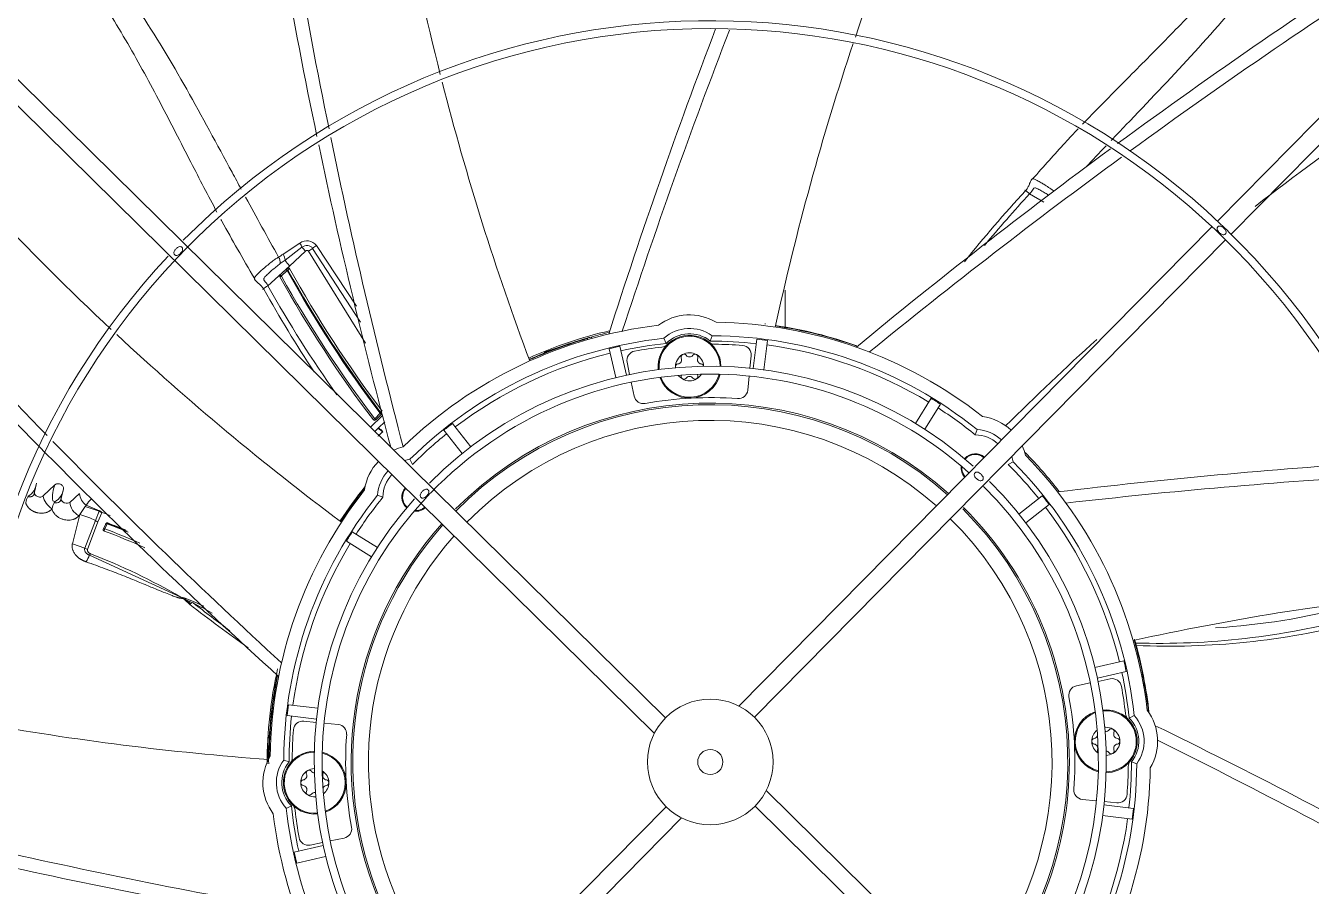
# Model space of a CAD drawing. Header units: millimetres. Extents: x 113490 to 142599, y -20467 to 115.
# Drawn here: x 125123.5 to 125532.5, y -11399.6 to -11125.6 of the extents above; entities that cross this region are included whole.
import ezdxf

# ---------------------------------------------------------------- set-up
doc = ezdxf.new("R2010")
doc.units = ezdxf.units.MM
doc.layers.add('DV3_0', color=7, linetype='Continuous')

msp = doc.modelspace()

# ---------------------------------------------------------------- linework, layer by layer
at = {"layer": 'DV3_0', "color": 7, "linetype": 'Continuous', "lineweight": 15}
for p, q in [((124981.01, -11013.2), (125323.44, -11350.87)), ((125327, -11345.95), (124988.7, -11012.35)), ((125655.36, -11032.9), (125502.62, -11187.79)), ((125506.94, -11191.95), (125659.66, -11037.08)), ((125442.85, -11179.08), (125447.33, -11181.72)), ((125500.86, -11189.57), (125350.36, -11342.19)), ((125355.28, -11345.75), (125505.19, -11193.73)), ((125205.32, -11198.36), (125210.69, -11194.81)), ((125205.97, -11200.23), (125211.33, -11196.08)), ((125207.41, -11202.1), (125212.5, -11197.33)), ((125213.43, -11197.36), (125231.58, -11226.67)), ((125214.72, -11196.48), (125229.95, -11219.99)), ((125215.94, -11195.57), (125228.71, -11214.89)), ((125200.46, -11208.37), (125207.41, -11202.1)), ((125204.44, -11201.33), (125205.97, -11200.23)), ((125204.41, -11204.87), (125206.29, -11203.14)), ((125204.77, -11205.29), (125206.64, -11203.57)), ((125206.64, -11203.57), (125206.9, -11203.4)), ((125206.9, -11203.4), (125207.39, -11202.88)), ((125365.05, -11221.52), (125365.05, -11209.81)), ((125299.64, -11225.77), (125288.4, -11229.56)), ((125327.23, -11226.72), (125326.48, -11225.09)), ((125341.24, -11225.99), (125341.81, -11224.29)), ((125356.01, -11225.36), (125354.86, -11234.73)), ((125359.48, -11225.79), (125358.33, -11235.15)), ((125309.07, -11228.43), (125311.19, -11237.63)), ((125312.48, -11227.64), (125314.6, -11236.84)), ((125354.26, -11230.68), (125353.86, -11234.62)), ((125315.58, -11236.63), (125314.77, -11232.75)), ((125317.01, -11243.52), (125316.09, -11239.08)), ((125353.61, -11237.11), (125353.16, -11241.63)), ((125411.52, -11244.21), (125406.52, -11252.22)), ((125414.49, -11246.07), (125409.49, -11254.07)), ((125236.84, -11249.74), (125233.1, -11253.35)), ((125236.24, -11248.99), (125234.52, -11250.76)), ((125236.53, -11249.31), (125234.8, -11251.09)), ((125237.67, -11251.74), (125235.66, -11253.64)), ((125237.08, -11254.83), (125236.98, -11254.95)), ((125256.48, -11254.35), (125262.29, -11261.79)), ((125259.24, -11252.2), (125265.05, -11259.63)), ((125425.57, -11255.85), (125426.19, -11254.17)), ((125246.48, -11265.24), (125245.69, -11263.63)), ((125435.99, -11265.24), (125437.6, -11264.44)), ((125126.87, -11271.22), (125126.27, -11274.11)), ((125128.99, -11275.3), (125132.72, -11271.74)), ((125124.23, -11275.34), (125124.13, -11275.55)), ((125126.05, -11274.98), (125126.52, -11272.74)), ((125134.54, -11276.85), (125135.06, -11274.56)), ((125134.75, -11276.07), (125135.43, -11273)), ((125140.53, -11274.56), (125137.45, -11277.33)), ((125237.1, -11275.66), (125235.42, -11275.04)), ((125446.88, -11275.23), (125439.44, -11281.05)), ((125132.07, -11276.83), (125132.72, -11277.12)), ((125132.72, -11277.12), (125132.54, -11277.48)), ((125140.71, -11281.22), (125142.41, -11278.65)), ((125142.68, -11278.22), (125146.92, -11280.01)), ((125146.87, -11280.15), (125145.66, -11283.15)), ((125146.92, -11280.01), (125146.87, -11280.15)), ((125146.93, -11279.97), (125146.92, -11280.01)), ((125449.03, -11277.99), (125441.6, -11283.8)), ((125145.66, -11283.15), (125142.24, -11291.94)), ((125146.44, -11283.56), (125143.16, -11292.35)), ((125147.69, -11280.62), (125146.44, -11283.56)), ((125147.72, -11280.54), (125147.69, -11280.62)), ((125147.73, -11280.53), (125147.72, -11280.54)), ((125148.1, -11285.95), (125148.8, -11284.34)), ((125148.66, -11285.79), (125149.36, -11284.18)), ((125149.43, -11284.05), (125149.54, -11283.89)), ((125227.32, -11286.74), (125235.32, -11291.74)), ((125142.24, -11291.94), (125138.3, -11290.49)), ((125143.16, -11292.35), (125142.24, -11291.94)), ((125225.46, -11289.71), (125233.47, -11294.71)), ((125144.07, -11293.69), (125143.78, -11294.16)), ((125173.91, -11308.16), (125174.08, -11308.39)), ((125174.08, -11308.39), (125175.62, -11309.83)), ((125174.19, -11308.2), (125174.27, -11308.29)), ((125174.19, -11308.2), (125174.34, -11308.26)), ((125174.34, -11308.26), (125174.5, -11308.32)), ((125174.5, -11308.32), (125175.88, -11309.61)), ((125472.8, -11327.82), (125463.6, -11329.94)), ((125473.59, -11331.23), (125464.39, -11333.35)), ((125457.71, -11335.76), (125462.15, -11334.84)), ((125464.6, -11334.33), (125468.48, -11333.52)), ((125206.61, -11345.22), (125215.98, -11346.37)), ((125207.03, -11341.75), (125216.4, -11342.9)), ((125474.5, -11345.99), (125476.14, -11345.23)), ((125211.93, -11346.97), (125215.87, -11347.37)), ((125218.36, -11347.62), (125222.87, -11348.07)), ((125207.24, -11359.99), (125205.54, -11359.42)), ((125475.24, -11359.99), (125476.94, -11360.57)), ((125668.33, -11674.11), (125359.04, -11369.11)), ((125327.2, -11374.23), (124993.6, -11712.53)), ((125207.97, -11374), (125206.34, -11374.75)), ((125355.48, -11374.03), (125664.15, -11678.41)), ((125464.12, -11372.36), (125459.6, -11371.91)), ((125475.87, -11374.76), (125466.5, -11373.61)), ((125470.55, -11373.01), (125466.6, -11372.61)), ((124994.45, -11720.21), (125332.11, -11377.79)), ((125475.44, -11378.23), (125466.07, -11377.08)), ((125208.89, -11388.75), (125218.09, -11386.63)), ((125217.88, -11385.65), (125214, -11386.46)), ((125224.77, -11384.22), (125220.33, -11385.14)), ((125209.68, -11392.16), (125218.87, -11390.04))]:
    msp.add_line(p, q, dxfattribs=at)
at = {"layer": 'DV3_0', "color": 7, "linetype": 'Continuous', "lineweight": 20}
for p, q in [((125213.43, -11197.36), (125214.72, -11196.48)), ((125358.74, -11220.58), (125358.74, -11220.38)), ((125302.07, -11225.21), (125302.03, -11225.07)), ((125235.66, -11253.64), (125235.52, -11253.78)), ((125142.4, -11278.65), (125142.68, -11278.22)), ((125146.87, -11280.15), (125142.41, -11278.65)), ((125138.3, -11290.49), (125140.71, -11281.22)), ((125143.78, -11294.16), (125172.78, -11307.48)), ((125172.78, -11307.48), (125172.77, -11307.89)), ((125172.78, -11307.48), (125173.32, -11307.78)), ((125172.78, -11307.48), (125173.88, -11307.69)), ((125173.32, -11307.78), (125173.87, -11308.09)), ((125173.87, -11308.09), (125173.88, -11307.69)), ((125173.87, -11308.09), (125173.91, -11308.16)), ((125174.01, -11308.14), (125173.91, -11308.16)), ((125174.01, -11308.14), (125174.19, -11308.2)), ((125174.27, -11308.29), (125174.08, -11308.39)), ((125174.34, -11308.26), (125174.27, -11308.29)), ((125175.88, -11309.61), (125175.62, -11309.83)), ((125176.37, -11309.18), (125176.74, -11309.37))]:
    msp.add_line(p, q, dxfattribs=at)
at = {"layer": 'DV3_0', "color": 7, "linetype": 'Continuous', "lineweight": 15}
for radius in [20, 4]:
    msp.add_circle((125341.24, -11359.99), radius, dxfattribs=at)
for centre, radius, start, end in [((125341.24, -11359.99), 551.5, 105.4775, 164.5225), ((125341.24, -11359.99), 551.5, 15.4775, 74.5225), ((126214.24, -11406.96), 872.25, 154.27465, 161.43083), ((126101.05, -10927.53), 872.25, 186.99692, 194.17255), ((127102.31, -10773.15), 1921.39, 188.18485, 191.5672), ((127018.57, -10785.08), 1841.22, 188.2287, 191.77728), ((126560.82, -12646.64), 1840.9, 122.79433, 126.30553), ((126606.63, -12718.12), 1921.39, 122.74609, 126.08801), ((125341.24, -11359.99), 236, 46.5586, 135.2674), ((125341.24, -11359.99), 233.5, 90, 135.7261), ((127062.83, -11783.04), 1840.9, 159.10826, 162.31372), ((127140.01, -11818.41), 1921.39, 158.90776, 161.94183), ((125341.24, -11359.99), 233.5, 46.5418, 90), ((126050.25, -11871.46), 872.22, 121.56134, 127.88902), ((126214.24, -11406.96), 872.25, 161.57137, 167.7255), ((125746.63, -10585.4), 872.25, 219.6863, 226.90224), ((126101.05, -10927.53), 872.25, 194.34102, 200.4525), ((127102.31, -10773.15), 1921.39, 191.64948, 194.66814), ((127018.57, -10785.08), 1841.22, 191.86002, 194.94133), ((126560.82, -12646.64), 1840.9, 126.39449, 129.58672), ((126606.63, -12718.12), 1921.39, 126.18988, 129.21483), ((126505.48, -9914.21), 1921.39, 220.9289, 224.29797), ((126441.25, -9969.73), 1840.9, 220.96503, 227.76772), ((125743.32, -11457.86), 411.46, 137.1813, 141.3215), ((125753.1, -11463.88), 421.15, 137.4489, 140.4249), ((125341.24, -11359.99), 236, 45.7307, 46.5586), ((125341.24, -11359.99), 233.5, 45.8392, 46.5418), ((125341.24, -11359.99), 233.5, 316.4663, 45.8392), ((125341.24, -11359.99), 236, 45.7088, 45.7307), ((125341.24, -11359.99), 236, 317.0271, 45.7088), ((125341.24, -11359.99), 233.5, 135.7261, 136.5342), ((125098.54, -11028.18), 200.9, 301.6287, 302.1063), ((125205.71, -11198.11), 5.97, 19.9095, 33.5903), ((125223.5, -11185.89), 15.87, 219.9344, 226.1383), ((125226.09, -11210.4), 17.97, 124.3919, 129.2551), ((125341.24, -11359.99), 236, 136.9648, 225.2631), ((125341.24, -11359.99), 233.5, 136.5342, 225.7814), ((125201.24, -11201.05), 3.21, 354.9769, 34.2701), ((125221.37, -11189.86), 18.56, 213.9567, 221.2472), ((125204.77, -11205.28), 0.539, 130.9762, 206.9336), ((125540.77, -11018.17), 385.12, 209.1088, 217.2094), ((125208.58, -11201.65), 5.27, 217.7216, 223.716), ((125541.04, -11017.84), 384.98, 209.1375, 217.2314), ((125209.02, -11201.23), 3.34, 214.9281, 224.3802), ((125541.95, -11017.43), 383.51, 209.0348, 217.1413), ((125541.79, -11017.66), 382.95, 209.013, 217.1255), ((125541.15, -11018.51), 381.29, 208.9171, 217.0601), ((125554.53, -11011.06), 406.98, 209.179, 213.5123), ((125563.67, -11003.38), 417.06, 209.4401, 215.09), ((125334.64, -11234.16), 16.5, 59.1138, 126.8862), ((125341.24, -11359.99), 140, 96.7677, 134.2323), ((125337.49, -11348.69), 129.1, 102.6466, 114.718), ((125334.64, -11234.16), 12.2, 54.0148, 131.9852), ((125341.24, -11359.99), 140, 51.7677, 89.2323), ((125341.24, -11359.99), 140.5, 70.6035, 81.4839), ((125746.63, -10585.4), 872.25, 227.0594, 233.1795), ((125341.24, -11359.99), 135.7, 96.2429, 134.7571), ((125341.24, -11359.99), 140.5, 106.2061, 114.2129), ((125341.24, -11359.99), 140.5, 103.2172, 105.6896), ((125341.24, -11359.99), 134, 95.9991, 102.2517), ((125334.64, -11234.16), 10, 0.7258, 185.2742), ((125325.52, -11224.9), 3, 276.6363, 314.568), ((125334.64, -11234.16), 10.5, 51.1098, 134.8902), ((125342.75, -11224), 3, 231.432, 269.3637), ((125341.24, -11359.99), 134, 83.7483, 90.0009), ((125341.24, -11359.99), 135.7, 51.2429, 89.7571), ((125341.24, -11359.99), 133, 85.5723, 89.3637), ((126050.25, -11871.46), 872.22, 132.21456, 134.84001), ((125341.24, -11359.99), 134, 103.7483, 127.2517), ((125317.71, -11232.14), 3, 100.4277, 191.75), ((125341.24, -11359.99), 133, 96.6363, 100.4277), ((125334.64, -11234.16), 4.47, 120, 180), ((125332.85, -11231.06), 0.895, 120, 202.4776), ((125334.64, -11234.16), 4.48, 90, 120), ((125332.85, -11231.06), 0.895, 37.5224, 120), ((125334.64, -11229.69), 1.36, 217.5224, 322.4776), ((125334.64, -11234.16), 4.47, 60, 90), ((125336.43, -11231.06), 0.895, 60, 142.4776), ((125334.64, -11234.16), 4.48, 1.9825, 60), ((125336.43, -11231.06), 0.895, 337.5224, 60), ((125351.27, -11230.38), 3, 354.25, 85.5723), ((125341.24, -11359.99), 134, 58.7483, 82.2517), ((125341.24, -11359.99), 126, 48.3991, 135.1791), ((125331.06, -11234.16), 0.895, 97.5224, 180), ((125334.64, -11234.16), 4.47, 180, 184.0175), ((125331.06, -11234.16), 0.895, 180, 200.2402), ((125330.77, -11231.93), 1.36, 277.5224, 22.4776), ((125338.52, -11231.93), 1.36, 157.5224, 262.4776), ((125338.22, -11234.16), 0.895, 9.9487, 82.4776), ((125341.24, -11359.99), 123.5, 90, 135.9997), ((125334.64, -11234.16), 10, 199.6905, 346.3095), ((125334.64, -11234.16), 4.47, 217.8113, 240), ((125332.85, -11237.26), 0.895, 157.5224, 240), ((125330.77, -11236.4), 1.36, 337.5224, 341.5363), ((125332.85, -11237.26), 0.895, 240, 322.4776), ((125334.64, -11234.16), 4.48, 240, 300), ((125334.64, -11238.64), 1.36, 37.5224, 142.4776), ((125336.43, -11237.26), 0.895, 217.5224, 300), ((125334.64, -11234.16), 4.48, 300, 328.1887), ((125336.43, -11237.26), 0.895, 300, 22.4776), ((125338.52, -11236.4), 1.36, 186.618, 202.4776), ((125341.24, -11359.99), 123.5, 48.3006, 90), ((125350.17, -11241.33), 3, 265.6946, 354.25), ((125341.24, -11359.99), 114.25, 48.4114, 135.1695), ((125341.24, -11359.99), 113.75, 48.4247, 135.4011), ((125319.95, -11242.91), 3, 191.75, 280.3054), ((125341.24, -11359.99), 116, 85.6946, 100.3054), ((125341.24, -11359.99), 134, 50.9991, 57.2517), ((125234.43, -11250.75), 0.498, 218.6541, 318.3291), ((125233.85, -11246), 3.83, 308.5921, 312.9567), ((125425.55, -11266.35), 16.5, 46.3964, 81.8862), ((125232.64, -11258.86), 5.84, 42.0523, 60.4649), ((125232.05, -11259.42), 6.81, 42.3918, 58.0521), ((125341.24, -11359.99), 134, 128.7483, 135.0009), ((125425.55, -11266.35), 12.2, 46.7471, 86.9852), ((126505.48, -9914.21), 1921.39, 224.37443, 227.39583), ((125247.6, -11275.68), 16.5, 104.1138, 115.0288), ((125425.55, -11266.35), 10.5, 46.9653, 89.8902), ((125425.55, -11266.35), 16.5, 14.1138, 25.142), ((125247.6, -11275.68), 12.2, 99.0148, 107.4816), ((125425.55, -11266.35), 4.5, 49.0529, 138), ((125425.55, -11266.35), 4.25, 49.2681, 138.9663), ((125425.55, -11266.35), 12.2, 9.0148, 17.4816), ((125341.24, -11359.99), 140.5, 37.8001, 44.5323), ((125341.24, -11359.99), 140, 6.7677, 44.2323), ((125247.6, -11275.68), 16.5, 136.3964, 171.8862), ((125247.6, -11275.68), 12.2, 136.7471, 176.9852), ((125425.55, -11266.35), 4.5, 172.604, 221.7492), ((125425.55, -11266.35), 4.25, 174.8173, 221.5341), ((125341.24, -11359.99), 134, 38.7483, 45.0009), ((125341.24, -11359.99), 135.7, 6.2429, 44.7571), ((125671.61, -13101.74), 1840.9, 93.67624, 96.85972), ((125121.69, -11270.81), 5.2, 299.2753, 355.4657), ((125143.09, -11275.67), 11.09, 159.2633, 186.0082), ((125247.6, -11275.68), 10.5, 136.9653, 179.8902), ((125341.24, -11359.99), 126, 318.4756, 45.1616), ((125671.5, -13186.65), 1921.39, 93.4677, 96.48783), ((125129.37, -11278.5), 6.02, 150.6073, 169.7649), ((125135.01, -11274.12), 6.14, 191.0857, 238.4637), ((125130.28, -11272.56), 5.17, 298.1501, 355.1477), ((125146.1, -11273.74), 5.64, 188.4366, 232.6429), ((125341.24, -11359.99), 140, 141.7677, 179.2323), ((125341.24, -11359.99), 135.7, 141.2429, 179.7571), ((125341.24, -11359.99), 126, 138.321, 225.2028), ((125341.24, -11359.99), 123.5, 137.2092, 226.1082), ((125341.24, -11359.99), 140.5, 141.3912, 146.9012), ((125341.24, -11359.99), 134, 140.9991, 147.2517), ((125247.6, -11275.68), 4.5, 138, 228), ((125247.6, -11275.68), 4.25, 139.2681, 228.9663), ((125341.24, -11359.99), 123.5, 135.9997, 137.2092), ((125341.24, -11359.99), 123.5, 317.6348, 45.2819), ((125137.83, -11280.65), 6.17, 149.0264, 167.8628), ((125143.23, -11276.58), 5.82, 187.3222, 240.049), ((125247.6, -11275.68), 4.5, 263.0148, 311.7492), ((125247.6, -11275.68), 4.25, 264.8173, 311.5341), ((125341.24, -11359.99), 113.75, 318.4247, 45.086), ((125341.24, -11359.99), 114.25, 0, 45.1695), ((125341.24, -11359.99), 134, 13.7483, 37.2517), ((125296.59, -11428.26), 214.29, 136.6703, 136.8213), ((125063.67, -11494), 229.43, 67.8122, 68.5066), ((125149.26, -11284.5), 0.483, 68.6251, 160.5796), ((125150.19, -11284.54), 0.903, 146.9279, 156.6786), ((125073.49, -11485.99), 215.6, 67.4926, 69.3956), ((125073.64, -11485.44), 215.18, 67.5838, 69.3759), ((125074.01, -11483.97), 213.86, 67.6827, 69.3175), ((125341.24, -11359.99), 114.25, 138.4114, 204.5312), ((125153.33, -11287.9), 5.12, 155.7254, 163.7053), ((125072.22, -11490.55), 217.85, 65.8506, 69.5295), ((125072.36, -11490.28), 218.26, 66.3808, 69.5382), ((125341.24, -11359.99), 113.75, 138.4247, 203.2684), ((125341.24, -11359.99), 134, 148.7483, 172.2517), ((125174.11, -11310.7), 34.54, 151.3925, 155.3449), ((125173.02, -11311.12), 3.15, 71.5892, 74.3028), ((125661.17, -12173.61), 872.25, 96.10944, 102.2715), ((125486.98, -11087.98), 229.83, 273.7436, 284.4718), ((125484.03, -11081.5), 240.73, 268.2172, 284.865), ((125487.47, -11087.41), 235.71, 267.3918, 284.4925), ((125341.24, -11359.99), 140.5, 6.3104, 16.1431), ((125332.87, -11359.92), 132.6, 167.1218, 180.2811), ((125341.24, -11359.99), 140.5, 168.7601, 179.5273), ((125469.09, -11336.46), 3, 10.4277, 101.75), ((125341.24, -11359.99), 134, 5.9991, 12.2517), ((125458.32, -11338.7), 3, 101.75, 190.3054), ((125341.24, -11359.99), 133, 6.6363, 10.4277), ((125341.24, -11359.99), 116, 355.6946, 10.3054), ((125341.24, -11359.99), 134, 173.7483, 180.0009), ((125467.07, -11353.4), 10, 109.6905, 256.3095), ((125467.07, -11353.4), 10, 0, 95.2742), ((125476.33, -11344.27), 3, 186.6363, 224.568), ((125467.07, -11353.4), 12.2, 324.0148, 41.9852), ((125467.07, -11353.4), 16.5, 329.1138, 36.8862), ((125263.5, -10489.2), 872.25, 259.76861, 265.86893), ((125341.24, -11359.99), 133, 175.5723, 179.3637), ((125211.63, -11349.95), 3, 84.25, 175.5723), ((125222.57, -11351.06), 3, 355.6946, 84.25), ((125467.07, -11353.4), 4.48, 90, 94.0175), ((125467.07, -11348.92), 1.36, 261.428, 322.4776), ((125467.07, -11353.4), 4.47, 60, 90), ((125468.86, -11350.3), 0.895, 60, 142.4776), ((125467.07, -11353.4), 4.48, 0, 60), ((125468.86, -11350.3), 0.895, 337.5224, 60), ((125467.07, -11353.4), 10.5, 321.1098, 44.8902), ((124677.29, -13004.2), 1841.3, 60.95292, 64.05747), ((125243.91, -11355.22), 43.48, 175.7427, 187.0743), ((125341.24, -11359.99), 116, 175.6946, 190.3054), ((125467.07, -11353.4), 4.48, 127.8113, 180), ((125463.49, -11353.4), 0.895, 97.5224, 180), ((125467.07, -11353.4), 4.47, 180, 238.1887), ((125463.49, -11353.4), 0.895, 180, 262.4776), ((125463.19, -11351.16), 1.36, 277.5224, 338.4565), ((125467.07, -11353.4), 10, 270, 0), ((125467.07, -11353.4), 4.48, 300, 0), ((125470.94, -11351.16), 1.36, 157.5224, 262.4776), ((125470.65, -11353.4), 0.895, 0, 82.4776), ((125470.65, -11353.4), 0.895, 277.5224, 0), ((124631.55, -13075.18), 1921.33, 60.74083, 63.6758), ((125215.41, -11366.58), 10, 90, 275.2742), ((125215.41, -11366.58), 10, 0, 76.3095), ((125463.19, -11355.63), 1.36, 337.5224, 82.4776), ((125465.28, -11356.5), 0.895, 157.5224, 230.5125), ((125467.07, -11357.87), 1.36, 37.5224, 84.745), ((125467.07, -11353.4), 4.48, 271.9825, 300), ((125468.86, -11356.5), 0.895, 217.5224, 300), ((125468.86, -11356.5), 0.895, 300, 22.4776), ((125470.94, -11355.63), 1.36, 97.5224, 202.4776), ((125215.41, -11366.58), 16.5, 149.1138, 216.8862), ((125215.41, -11366.58), 12.2, 144.0148, 221.9852), ((125215.41, -11366.58), 10.5, 141.1098, 224.8902), ((125205.25, -11358.48), 3, 321.432, 359.3637), ((125215.41, -11366.58), 4.48, 91.9825, 120), ((125341.24, -11359.99), 114.25, 318.4114, 0), ((125341.24, -11359.99), 135.7, 321.2429, 359.7571), ((125341.24, -11359.99), 140, 321.7677, 359.2323), ((125341.24, -11359.99), 133, 355.5723, 359.3637), ((125477.23, -11361.5), 3, 141.432, 179.3637), ((125341.24, -11359.99), 134, 353.7483, 0.0009), ((125215.41, -11366.58), 4.47, 120, 180), ((125211.83, -11366.58), 0.895, 97.5224, 180), ((125211.54, -11364.35), 1.36, 277.5224, 22.4776), ((125213.62, -11363.48), 0.895, 120, 202.4776), ((125213.62, -11363.48), 0.895, 37.5224, 120), ((125215.41, -11362.11), 1.36, 217.5224, 264.745), ((125215.41, -11366.58), 4.47, 0, 58.1887), ((125217.2, -11363.48), 0.895, 337.5224, 50.5125), ((125219.29, -11364.35), 1.36, 157.5224, 262.4776), ((125218.99, -11366.58), 0.895, 0, 82.4776), ((125215.41, -11366.58), 4.48, 180, 240), ((125211.83, -11366.58), 0.895, 180, 262.4776), ((125211.54, -11368.82), 1.36, 337.5224, 82.4776), ((125213.62, -11369.69), 0.895, 157.5224, 240), ((125213.62, -11369.69), 0.895, 240, 322.4776), ((125215.41, -11371.06), 1.36, 81.428, 142.4776), ((125219.29, -11368.82), 1.36, 97.5224, 158.4565), ((125215.41, -11366.58), 4.48, 307.8113, 0), ((125215.41, -11366.58), 10, 289.6905, 0), ((125218.99, -11366.58), 0.895, 277.5224, 0), ((125459.9, -11368.92), 3, 175.6946, 264.25), ((125470.85, -11370.03), 3, 264.25, 355.5723), ((125341.24, -11359.99), 134, 185.9991, 192.2517), ((125206.15, -11375.71), 3, 6.6363, 44.568), ((125215.41, -11366.58), 4.48, 240, 274.0175), ((125341.24, -11359.99), 140, 186.7677, 203.7505), ((125341.24, -11359.99), 135.7, 186.2429, 202.9304), ((125341.24, -11359.99), 133, 186.6363, 190.4277), ((125341.24, -11359.99), 134, 328.7483, 352.2517), ((125224.16, -11381.28), 3, 281.75, 10.3054), ((125213.39, -11383.52), 3, 190.4277, 281.75), ((125539.03, -9514.29), 1921.39, 257.09501, 260.12283), ((125515, -9595.72), 1840.9, 257.29812, 260.49472)]:
    msp.add_arc(centre, radius, start, end, dxfattribs=at)
at = {"layer": 'DV3_0', "color": 7, "linetype": 'Continuous', "lineweight": 20}
for centre, radius, start, end in [((125212.93, -11197.84), 3.77, 37.022, 126.4642), ((125201.74, -11200.65), 4.25, 5.7332, 32.7349), ((125341.24, -11359.99), 140.35, 70.5208, 81.4905), ((125341.24, -11359.99), 140.35, 106.2061, 114.1302), ((125334.64, -11234.16), 9.71, 0.7926, 185.2074), ((125334.64, -11234.16), 9.71, 200.0694, 345.9306), ((125341.24, -11359.99), 108.75, 48.5638, 135.4011), ((125151.82, -11284.02), 10.82, 133.4767, 147.5853), ((125341.24, -11359.99), 140.35, 141.5068, 146.9448), ((125148.69, -11277.92), 2.88, 230.996, 249.7015), ((125148.96, -11277.81), 3, 227.0792, 245.6013), ((125149, -11277.86), 2.96, 225.694, 244.6308), ((125136.08, -11300.43), 19.76, 61.0068, 76.4573), ((125147.41, -11280.74), 2.98, 233.9494, 251.079), ((125341.24, -11359.99), 108.75, 318.5638, 45.4011), ((125341.24, -11359.99), 108.75, 138.5638, 206.9605), ((125068.94, -11486.91), 207.31, 59.9431, 68.752), ((125143.82, -11466.82), 161.55, 79.2786, 79.6761), ((125120.26, -11439.35), 142.16, 65.0797, 67.84), ((125159.85, -11342.78), 37.44, 63.8071, 66.9621), ((125632.56, -10716.38), 748.98, 232.40465, 234.17794), ((125680.25, -10655.75), 825.07, 232.3917, 233.40913), ((125081.44, -11491.98), 205.99, 60.5447, 62.4419), ((125341.24, -11359.99), 140.35, 6.5068, 15.9471), ((125341.24, -11359.99), 140.35, 168.7119, 179.5033), ((125467.07, -11353.4), 9.71, 110.0694, 255.9306), ((125467.07, -11353.4), 9.71, 0, 95.2074), ((125467.07, -11353.4), 9.71, 270.7926, 0), ((125215.41, -11366.58), 9.71, 90, 275.2074), ((125215.41, -11366.58), 9.71, 0, 75.9306), ((125215.41, -11366.58), 9.71, 290.0694, 0)]:
    msp.add_arc(centre, radius, start, end, dxfattribs=at)
at = {"layer": 'DV3_0', "color": 7, "linetype": 'Continuous', "lineweight": 15}
for centre, major_axis, ratio, start_param, end_param in [((125349.99, -11405.13), (-35.58, 183.06), 0.866796, 0.070986, 0.078814), ((125357.25, -11229.6), (21.65, -2.66), 0.186545, 1.490488, 1.651105), ((125311.69, -11231.99), (21.26, 4.91), 0.186545, 1.490488, 1.651105), ((125410.85, -11248.58), (18.5, -11.56), 0.186545, 1.490488, 1.651105), ((125260.36, -11256.47), (17.19, 13.43), 0.186545, 1.490488, 1.651105), ((125444.76, -11279.11), (13.43, -17.19), 0.186545, 1.490488, 1.651105), ((125229.83, -11290.37), (11.56, 18.5), 0.186545, 1.490488, 1.651105), ((125469.24, -11330.44), (4.91, -21.26), 0.186545, 1.490488, 1.651105), ((125210.85, -11343.98), (2.66, 21.65), 0.186545, 1.490488, 1.651105), ((125471.63, -11376), (-2.66, -21.65), 0.186545, 1.490488, 1.651105), ((125213.23, -11389.54), (-4.91, 21.26), 0.186545, 1.490488, 1.651105)]:
    msp.add_ellipse(centre, major_axis=major_axis, ratio=ratio, start_param=start_param, end_param=end_param, dxfattribs=at)
at = {"layer": 'DV3_0', "color": 7, "linetype": 'Continuous', "lineweight": 20}
for centre, major_axis, ratio, start_param, end_param in [((125302.16, -11225.55), (-0.14, 0.48), 0.498451, 4.711945, 6.283185), ((125302.16, -11225.55), (-0.353, 0.354), 0.432332, 4.479982, 5.381811), ((125303.38, -11225.21), (-0.135, 0.481), 0.498743, 4.711945, 6.283185), ((125183.04, -11283.9), (-22.75, -32.05), 0.299104, 0.877808, 0.898526)]:
    msp.add_ellipse(centre, major_axis=major_axis, ratio=ratio, start_param=start_param, end_param=end_param, dxfattribs=at)
at = {"layer": 'DV3_0', "color": 7, "linetype": 'Continuous', "lineweight": 15}
for points, knots in [([(125531.76, -11074.53), (125530.46, -11076.53), (125525.43, -11084.07), (125516.92, -11095.81), (125505.56, -11109.52), (125493.77, -11122.31), (125481.13, -11135.2), (125469.64, -11146.73), (125462.42, -11154.1), (125459.7, -11156.94)], [0.2462901, 0.2462901, 0.2462901, 0.2462901, 0.286371, 0.3982657, 0.4930433, 0.5876827, 0.6932241, 0.798583, 0.8652718, 0.8652718, 0.8652718, 0.8652718]), ([(125468.82, -11162.1), (125470.38, -11160.46), (125471.94, -11158.82), (125480.48, -11149.86), (125487.42, -11142.62), (125500.86, -11127.94), (125507.35, -11120.53), (125519.41, -11105.22), (125524.95, -11097.32), (125532.51, -11085.5), (125534.82, -11081.73), (125537.07, -11077.93)], [0.0971663, 0.0971663, 0.0971663, 0.0971663, 0.125, 0.125, 0.25, 0.25, 0.375, 0.375, 0.5, 0.5, 0.557529, 0.557529, 0.557529, 0.557529]), ([(125192.04, -11177.65), (125191.06, -11175.85), (125190.08, -11174.04), (125184.31, -11163.33), (125179.56, -11154.48), (125169.76, -11137.14), (125164.71, -11128.66), (125153.88, -11112.45), (125148.08, -11104.74), (125139.25, -11094.01), (125136.46, -11090.74), (125133.62, -11087.53)], [0.0997666, 0.0997666, 0.0997666, 0.0997666, 0.125, 0.125, 0.25, 0.25, 0.375, 0.375, 0.5, 0.5, 0.5559137, 0.5559137, 0.5559137, 0.5559137]), ([(125128.47, -11091.47), (125129.72, -11093), (125135.21, -11099.86), (125144.73, -11112.87), (125156.02, -11131.03), (125166.3, -11150.1), (125175.45, -11168), (125181.52, -11179.76), (125184.3, -11184.93)], [0.2450626, 0.2450626, 0.2450626, 0.2450626, 0.2785483, 0.3937658, 0.5184271, 0.640965, 0.7604313, 0.861417, 0.861417, 0.861417, 0.861417]), ([(125458.32, -11158.38), (125456.9, -11159.88), (125451.98, -11165.11), (125447.49, -11170.19), (125443.69, -11174.49)], [0.8765408, 0.8765408, 0.8765408, 0.8765408, 0.9116272, 1, 1, 1, 1]), ([(125441.52, -11178.2), (125441.24, -11177.91), (125441.24, -11177.85), (125441.78, -11178.2), (125442.31, -11178.62), (125442.85, -11179.08)], [0, 0, 0, 0, 0.5, 0.5, 1, 1, 1, 1]), ([(125441.52, -11178.2), (125441.64, -11178.05), (125441.88, -11177.77), (125442.18, -11177.3), (125442.44, -11176.8), (125442.66, -11176.29), (125442.96, -11175.53), (125443.31, -11174.65), (125443.71, -11174.24), (125444.25, -11174.36), (125445.05, -11174.73), (125446.14, -11175.34), (125447.46, -11176.13), (125448.85, -11177.02), (125449.96, -11177.77), (125450.55, -11178.19), (125450.65, -11178.26)], [0, 0, 0, 0, 0.0308823, 0.0618034, 0.0937273, 0.1276085, 0.1643607, 0.2562228, 0.3477186, 0.4000812, 0.475582, 0.5732089, 0.6560123, 0.760322, 0.8589949, 0.8797353, 0.8797353, 0.8797353, 0.8797353]), ([(125442.85, -11179.08), (125443.45, -11178.62), (125443.74, -11177.97), (125444.15, -11177.37), (125444.29, -11177.24), (125444.56, -11177.2), (125444.64, -11177.21), (125444.86, -11177.27), (125445.01, -11177.33), (125445.53, -11177.56), (125445.97, -11177.8), (125446.86, -11178.3), (125447.34, -11178.58), (125448.2, -11179.11), (125448.58, -11179.35), (125448.97, -11179.6)], [0, 0, 0, 0, 0.25, 0.25, 0.375, 0.375, 0.4375, 0.4375, 0.5, 0.5, 0.625, 0.625, 0.75, 0.75, 0.850587, 0.850587, 0.850587, 0.850587]), ([(125185.55, -11187.26), (125185.66, -11187.46), (125189.05, -11193.68), (125192.44, -11199.51), (125196.33, -11206.22)], [0.8766299, 0.8766299, 0.8766299, 0.8766299, 0.8805474, 1, 1, 1, 1]), ([(125505.11, -11191.9), (125505.06, -11191.94), (125504.97, -11192.02), (125504.73, -11192.14), (125504.33, -11192.17), (125503.9, -11191.99), (125503.51, -11191.73), (125503.2, -11191.45), (125502.92, -11191.15), (125502.64, -11190.78), (125502.46, -11190.36), (125502.49, -11189.97), (125502.6, -11189.74), (125502.68, -11189.65), (125502.72, -11189.6)], [0, 0, 0, 0, 0.040488, 0.081902, 0.180627, 0.320355, 0.409206, 0.504808, 0.600124, 0.687341, 0.822717, 0.918807, 0.959755, 1, 1, 1, 1]), ([(125502.72, -11189.6), (125502.76, -11189.56), (125502.85, -11189.48), (125503.09, -11189.36), (125503.49, -11189.32), (125503.93, -11189.5), (125504.32, -11189.77), (125504.63, -11190.04), (125504.91, -11190.34), (125505.18, -11190.71), (125505.37, -11191.13), (125505.34, -11191.53), (125505.23, -11191.76), (125505.15, -11191.85), (125505.11, -11191.9)], [0, 0, 0, 0, 0.040529, 0.082096, 0.181604, 0.321297, 0.409637, 0.504692, 0.598943, 0.685714, 0.821727, 0.918717, 0.959765, 1, 1, 1, 1]), ([(125170.85, -11198.51), (125170.81, -11198.47), (125170.73, -11198.38), (125170.61, -11198.14), (125170.57, -11197.73), (125170.75, -11197.3), (125171.01, -11196.91), (125171.29, -11196.6), (125171.59, -11196.32), (125171.96, -11196.05), (125172.38, -11195.86), (125172.77, -11195.89), (125173.01, -11196), (125173.1, -11196.08), (125173.15, -11196.12)], [0, 0, 0, 0, 0.040529, 0.082096, 0.181604, 0.321297, 0.409637, 0.504692, 0.598943, 0.685714, 0.821727, 0.918717, 0.959765, 1, 1, 1, 1]), ([(125173.15, -11196.12), (125173.19, -11196.17), (125173.27, -11196.26), (125173.38, -11196.5), (125173.42, -11196.9), (125173.24, -11197.33), (125172.98, -11197.72), (125172.7, -11198.03), (125172.4, -11198.31), (125172.03, -11198.58), (125171.61, -11198.77), (125171.22, -11198.74), (125170.99, -11198.63), (125170.89, -11198.55), (125170.85, -11198.51)], [0, 0, 0, 0, 0.040488, 0.081902, 0.180627, 0.320355, 0.409206, 0.504808, 0.600124, 0.687341, 0.822717, 0.918807, 0.959755, 1, 1, 1, 1]), ([(125199.2, -11209.48), (125199.1, -11209.32), (125198.9, -11209), (125198.55, -11208.56), (125198.16, -11208.16), (125197.74, -11207.79), (125197.11, -11207.26), (125196.38, -11206.61), (125196.12, -11206.06), (125196.4, -11205.53), (125197.01, -11204.83), (125197.93, -11203.93), (125199.11, -11202.88), (125200.39, -11201.8), (125201.72, -11200.75), (125202.87, -11199.9), (125203.58, -11199.44), (125203.89, -11199.24)], [0, 0, 0, 0, 0.030477, 0.061058, 0.092665, 0.126219, 0.162611, 0.254997, 0.347179, 0.400187, 0.476873, 0.57601, 0.660009, 0.765175, 0.861951, 0.939416, 1, 1, 1, 1]), ([(125200.46, -11208.37), (125200.21, -11207.66), (125199.67, -11207.18), (125199.23, -11206.58), (125199.15, -11206.39), (125199.19, -11206.11), (125199.23, -11206.03), (125199.35, -11205.83), (125199.45, -11205.7), (125199.84, -11205.26), (125200.2, -11204.91), (125200.96, -11204.2), (125201.37, -11203.82), (125202.65, -11202.71), (125203.55, -11201.98), (125204.44, -11201.33)], [0, 0, 0, 0, 0.25, 0.25, 0.375, 0.375, 0.4375, 0.4375, 0.5, 0.5, 0.625, 0.625, 0.75, 0.75, 1, 1, 1, 1]), ([(125206.29, -11203.14), (125206.32, -11203.12), (125206.37, -11203.07), (125206.45, -11203.01), (125206.57, -11202.93), (125206.73, -11202.84), (125206.91, -11202.77), (125207.1, -11202.73), (125207.26, -11202.75), (125207.35, -11202.82), (125207.38, -11202.86), (125207.39, -11202.87), (125207.39, -11202.88)], [0, 0, 0, 0, 0.082418, 0.164586, 0.246739, 0.441628, 0.591306, 0.720285, 0.890976, 0.951176, 0.974103, 1, 1, 1, 1]), ([(125206.29, -11203.14), (125206.35, -11203.1), (125206.46, -11203.1), (125206.69, -11203.2), (125206.81, -11203.29), (125206.9, -11203.4)], [0, 0, 0, 0, 0.5, 0.5, 1, 1, 1, 1]), ([(125199.2, -11209.48), (125198.84, -11209.64), (125198.79, -11209.6), (125199.29, -11209.15), (125199.84, -11208.75), (125200.46, -11208.37)], [0, 0, 0, 0, 0.5, 0.5, 1, 1, 1, 1]), ([(125234.52, -11250.76), (125234.49, -11250.78), (125234.46, -11250.81), (125234.4, -11250.85), (125234.34, -11250.9), (125234.28, -11250.94), (125234.18, -11251.01), (125234.08, -11251.06), (125234.06, -11251.07), (125234.04, -11251.07)], [0, 0, 0, 0, 0.118741, 0.212559, 0.283639, 0.421785, 0.534533, 0.779247, 1, 1, 1, 1]), ([(125234.52, -11250.76), (125234.61, -11250.86), (125234.69, -11250.94), (125234.8, -11251.06), (125234.82, -11251.09), (125234.8, -11251.09)], [0, 0, 0, 0, 0.5, 0.5, 1, 1, 1, 1]), ([(125236.24, -11248.99), (125236.25, -11249), (125236.28, -11249.03), (125236.32, -11249.08), (125236.37, -11249.12), (125236.42, -11249.18), (125236.47, -11249.23), (125236.51, -11249.27), (125236.53, -11249.3), (125236.54, -11249.31), (125236.54, -11249.31), (125236.53, -11249.31)], [0, 0, 0, 0, 0.076843, 0.163202, 0.25872, 0.354249, 0.510247, 0.649933, 0.755807, 0.887991, 1, 1, 1, 1]), ([(125235.52, -11253.78), (125235.49, -11253.81), (125235.4, -11253.9), (125235.18, -11254.12), (125234.88, -11254.43), (125234.63, -11254.67), (125234.52, -11254.78)], [0, 0, 0, 0, 0.0235394, 0.05482, 0.1460797, 0.2223207, 0.2223207, 0.2223207, 0.2223207]), ([(125236.98, -11254.95), (125236.95, -11254.97), (125236.84, -11255.07), (125236.59, -11255.3), (125236.25, -11255.61), (125235.88, -11255.95), (125235.64, -11256.16), (125235.52, -11256.27)], [0, 0, 0, 0, 0.0100853, 0.038495, 0.0864308, 0.1292051, 0.1745933, 0.1745933, 0.1745933, 0.1745933]), ([(125427.87, -11270.23), (125427.82, -11270.27), (125427.73, -11270.35), (125427.49, -11270.46), (125427.09, -11270.5), (125426.65, -11270.32), (125426.26, -11270.05), (125425.85, -11269.7), (125425.44, -11269.24), (125425.2, -11268.71), (125425.22, -11268.32), (125425.33, -11268.09), (125425.41, -11268), (125425.45, -11267.95)], [0, 0, 0, 0, 0.040646, 0.082274, 0.181944, 0.323646, 0.41357, 0.509807, 0.690903, 0.824258, 0.919018, 0.959797, 1, 1, 1, 1]), ([(125425.45, -11267.95), (125425.5, -11267.91), (125425.59, -11267.83), (125425.83, -11267.71), (125426.24, -11267.67), (125426.68, -11267.85), (125427.08, -11268.11), (125427.39, -11268.38), (125427.67, -11268.68), (125427.94, -11269.05), (125428.13, -11269.46), (125428.1, -11269.85), (125427.99, -11270.09), (125427.91, -11270.18), (125427.87, -11270.23)], [0, 0, 0, 0, 0.040717, 0.082601, 0.183674, 0.325225, 0.413967, 0.5088, 0.602375, 0.688214, 0.822702, 0.918959, 0.959862, 1, 1, 1, 1]), ([(125135.43, -11273), (125135.46, -11272.88), (125135.46, -11272.6), (125135.29, -11272.18), (125134.94, -11271.81), (125134.48, -11271.53), (125133.96, -11271.39), (125133.47, -11271.39), (125133.05, -11271.5), (125132.82, -11271.65), (125132.72, -11271.74)], [0, 0, 0, 0, 0.124936, 0.249948, 0.37496, 0.499972, 0.624983, 0.749995, 0.875007, 1, 1, 1, 1]), ([(125124.13, -11275.55), (125124.18, -11275.56), (125124.26, -11275.58), (125124.4, -11275.59), (125124.53, -11275.6), (125124.66, -11275.6), (125124.79, -11275.59), (125124.91, -11275.58), (125125.04, -11275.56), (125125.16, -11275.53), (125125.27, -11275.5), (125125.38, -11275.46), (125125.49, -11275.42), (125125.59, -11275.36), (125125.68, -11275.31), (125125.77, -11275.24), (125125.86, -11275.17), (125125.93, -11275.1), (125126, -11275.02), (125126.06, -11274.93), (125126.12, -11274.84), (125126.17, -11274.75), (125126.21, -11274.65), (125126.24, -11274.55), (125126.26, -11274.44), (125126.27, -11274.33), (125126.28, -11274.22), (125126.28, -11274.15), (125126.27, -11274.11)], [0, 0, 0, 0, 0.036418, 0.072901, 0.109493, 0.146225, 0.183122, 0.220199, 0.257467, 0.29493, 0.332591, 0.370449, 0.408503, 0.446754, 0.485203, 0.523858, 0.562717, 0.601777, 0.641023, 0.680442, 0.720013, 0.759719, 0.799541, 0.839463, 0.879472, 0.919563, 0.959735, 1, 1, 1, 1]), ([(125126.27, -11274.11), (125126.27, -11274.17), (125126.25, -11274.3), (125126.28, -11274.57), (125126.43, -11274.91), (125126.78, -11275.27), (125127.25, -11275.53), (125127.77, -11275.66), (125128.26, -11275.65), (125128.61, -11275.55), (125128.85, -11275.42), (125128.94, -11275.34), (125128.99, -11275.3)], [0, 0, 0, 0, 0.059901, 0.12047, 0.249355, 0.384502, 0.523872, 0.659169, 0.781173, 0.892517, 0.946449, 1, 1, 1, 1]), ([(125132.54, -11277.48), (125133.17, -11277.55), (125133.76, -11277.44), (125134.58, -11276.92), (125134.8, -11276.51), (125134.75, -11276.07)], [0, 0, 0, 0, 0.5, 0.5, 1, 1, 1, 1]), ([(125137.45, -11277.33), (125137.1, -11277.63), (125136.49, -11277.74), (125135.56, -11277.43), (125135.25, -11277.25), (125134.81, -11276.73), (125134.68, -11276.39), (125134.75, -11276.07)], [0, 0, 0, 0, 0.5, 0.5, 0.75, 0.75, 1, 1, 1, 1]), ([(125249.2, -11275.78), (125249.16, -11275.73), (125249.08, -11275.64), (125248.96, -11275.4), (125248.92, -11274.99), (125249.1, -11274.54), (125249.36, -11274.15), (125249.63, -11273.84), (125249.93, -11273.55), (125250.29, -11273.28), (125250.71, -11273.1), (125251.1, -11273.13), (125251.34, -11273.24), (125251.43, -11273.32), (125251.47, -11273.36)], [0, 0, 0, 0, 0.040717, 0.082601, 0.183674, 0.325225, 0.413967, 0.5088, 0.602375, 0.688214, 0.822702, 0.918959, 0.959862, 1, 1, 1, 1]), ([(125251.47, -11273.36), (125251.51, -11273.4), (125251.6, -11273.49), (125251.71, -11273.73), (125251.75, -11274.14), (125251.57, -11274.58), (125251.3, -11274.97), (125250.95, -11275.38), (125250.49, -11275.79), (125249.96, -11276.03), (125249.57, -11276), (125249.34, -11275.89), (125249.25, -11275.82), (125249.2, -11275.78)], [0, 0, 0, 0, 0.040646, 0.082274, 0.181944, 0.323646, 0.41357, 0.509807, 0.690903, 0.824258, 0.919018, 0.959797, 1, 1, 1, 1]), ([(125123.45, -11277.44), (125123.47, -11277.49), (125123.5, -11277.6), (125123.55, -11277.76), (125123.61, -11277.92), (125123.68, -11278.08), (125123.76, -11278.23), (125123.84, -11278.38), (125123.93, -11278.52), (125124.03, -11278.66), (125124.13, -11278.79), (125124.23, -11278.92), (125124.34, -11279.05), (125124.45, -11279.17), (125124.57, -11279.29), (125124.69, -11279.4), (125124.81, -11279.5), (125124.94, -11279.6), (125125.07, -11279.7), (125125.2, -11279.79), (125125.33, -11279.88), (125125.46, -11279.96), (125125.6, -11280.04), (125125.73, -11280.12), (125125.87, -11280.19), (125126, -11280.25), (125126.14, -11280.31), (125126.27, -11280.37), (125126.41, -11280.42), (125126.54, -11280.47), (125126.68, -11280.51), (125126.81, -11280.56), (125126.94, -11280.59), (125127.07, -11280.63), (125127.2, -11280.66), (125127.32, -11280.68), (125127.64, -11280.74), (125128.14, -11280.8), (125128.81, -11280.8), (125129.44, -11280.72), (125129.94, -11280.6), (125130.32, -11280.46), (125130.62, -11280.32), (125130.9, -11280.17), (125131.16, -11280), (125131.4, -11279.8), (125131.61, -11279.59), (125131.74, -11279.44), (125131.8, -11279.36)], [0, 0, 0, 0, 0.018494, 0.036794, 0.054904, 0.072829, 0.090574, 0.108139, 0.12552, 0.142715, 0.159724, 0.176546, 0.19318, 0.209627, 0.225889, 0.241965, 0.257853, 0.273549, 0.289049, 0.304351, 0.319453, 0.334354, 0.349052, 0.363545, 0.377834, 0.391919, 0.405799, 0.419467, 0.432916, 0.446141, 0.45914, 0.471909, 0.484449, 0.496758, 0.508837, 0.520687, 0.532311, 0.597667, 0.660015, 0.719165, 0.775243, 0.807872, 0.84032, 0.872579, 0.904661, 0.936593, 0.968377, 1, 1, 1, 1]), ([(125140.32, -11281.63), (125140.28, -11281.68), (125140.2, -11281.77), (125140.07, -11281.9), (125139.94, -11282.02), (125139.8, -11282.14), (125139.65, -11282.25), (125139.49, -11282.35), (125139.33, -11282.45), (125139.16, -11282.54), (125138.98, -11282.62), (125138.8, -11282.69), (125138.61, -11282.76), (125138.2, -11282.88), (125137.56, -11283), (125136.65, -11283.01), (125135.72, -11282.87), (125134.78, -11282.58), (125133.9, -11282.14), (125133.27, -11281.67), (125132.85, -11281.27), (125132.59, -11280.98), (125132.37, -11280.68), (125132.17, -11280.37), (125132.01, -11280.05), (125131.89, -11279.71), (125131.83, -11279.48), (125131.8, -11279.36)], [0, 0, 0, 0, 0.019214, 0.038219, 0.057067, 0.075807, 0.094491, 0.113172, 0.131901, 0.15073, 0.16971, 0.18889, 0.208318, 0.22804, 0.309319, 0.38993, 0.473117, 0.562631, 0.650642, 0.740836, 0.778902, 0.816141, 0.852828, 0.889255, 0.925725, 0.96254, 1, 1, 1, 1]), ([(125148.8, -11284.34), (125148.81, -11284.31), (125148.84, -11284.26), (125148.88, -11284.19), (125148.93, -11284.12), (125149, -11284.05), (125149.09, -11283.97), (125149.2, -11283.91), (125149.32, -11283.87), (125149.44, -11283.86), (125149.51, -11283.88), (125149.54, -11283.89)], [0, 0, 0, 0, 0.099423, 0.197161, 0.293852, 0.390154, 0.537891, 0.671317, 0.795552, 0.901539, 1, 1, 1, 1]), ([(125149.36, -11284.18), (125149.24, -11284.14), (125149.1, -11284.13), (125148.9, -11284.19), (125148.82, -11284.25), (125148.8, -11284.34)], [0, 0, 0, 0, 0.5, 0.5, 1, 1, 1, 1]), ([(125148.41, -11286.46), (125148.39, -11286.45), (125148.35, -11286.44), (125148.29, -11286.4), (125148.23, -11286.36), (125148.17, -11286.31), (125148.12, -11286.23), (125148.08, -11286.14), (125148.07, -11286.04), (125148.09, -11285.98), (125148.1, -11285.95)], [0, 0, 0, 0, 0.08673, 0.173523, 0.261862, 0.392311, 0.520504, 0.685135, 0.840872, 1, 1, 1, 1]), ([(125148.66, -11285.79), (125148.64, -11285.78), (125148.6, -11285.77), (125148.55, -11285.76), (125148.51, -11285.75), (125148.45, -11285.75), (125148.38, -11285.75), (125148.28, -11285.77), (125148.2, -11285.81), (125148.13, -11285.87), (125148.11, -11285.93), (125148.1, -11285.95)], [0, 0, 0, 0, 0.075151, 0.140751, 0.196811, 0.243355, 0.374481, 0.490529, 0.673545, 0.839828, 1, 1, 1, 1])]:
    msp.add_open_spline(points, degree=3, knots=knots, dxfattribs=at)
for points in [[(125460.73, -11170.66), (125462.87, -11168.38), (125465.01, -11166.12), (125467.15, -11163.87)], [(125203.89, -11199.24), (125200.34, -11192.87), (125196.86, -11186.53), (125193.43, -11180.22)], [(125204.77, -11205.29), (125204.65, -11205.36), (125204.41, -11205.5), (125204.29, -11205.53), (125204.29, -11205.52)], [(125236.46, -11248.8), (125236.54, -11248.89), (125236.65, -11249.1), (125236.6, -11249.26), (125236.53, -11249.31)], [(125126.35, -11274.67), (125126.25, -11274.87), (125126.15, -11274.96), (125126.03, -11274.96)], [(125134.8, -11276.6), (125134.71, -11276.82), (125134.6, -11276.92), (125134.49, -11276.9)]]:
    msp.add_open_spline(points, degree=3, dxfattribs=at)
at = {"layer": 'DV3_0', "color": 7, "linetype": 'Continuous', "lineweight": 20}
for points, knots in [([(125211.33, -11196.08), (125211.86, -11195.69), (125212.55, -11195.51), (125213.81, -11195.65), (125214.39, -11195.97), (125214.72, -11196.48)], [0, 0, 0, 0, 0.5, 0.5, 1, 1, 1, 1]), ([(125212.5, -11197.33), (125212.64, -11197.2), (125212.82, -11197.12), (125213.08, -11197.12), (125213.17, -11197.14), (125213.32, -11197.23), (125213.38, -11197.29), (125213.43, -11197.36)], [0, 0, 0, 0, 0.5, 0.5, 0.75, 0.75, 1, 1, 1, 1]), ([(125142.71, -11296.29), (125142.63, -11296.26), (125142.46, -11296.2), (125142.21, -11296.1), (125141.97, -11296), (125141.73, -11295.88), (125141.49, -11295.76), (125141.26, -11295.64), (125141.04, -11295.5), (125140.82, -11295.36), (125140.52, -11295.16), (125140.15, -11294.88), (125139.74, -11294.51), (125139.38, -11294.13), (125138.96, -11293.61), (125138.64, -11293.06), (125138.41, -11292.51), (125138.29, -11292.09), (125138.22, -11291.68), (125138.2, -11291.32), (125138.21, -11291.01), (125138.24, -11290.75), (125138.28, -11290.58), (125138.3, -11290.49)], [0, 0, 0, 0, 0.030591, 0.060981, 0.091213, 0.121333, 0.151385, 0.181415, 0.21147, 0.241596, 0.271838, 0.338634, 0.405006, 0.468844, 0.532049, 0.654008, 0.713418, 0.772516, 0.830305, 0.88782, 0.925497, 0.962841, 1, 1, 1, 1]), ([(125142.24, -11291.94), (125142.23, -11291.97), (125142.21, -11292.02), (125142.19, -11292.13), (125142.17, -11292.33), (125142.2, -11292.65), (125142.35, -11293.02), (125142.57, -11293.34), (125142.82, -11293.6), (125143.09, -11293.81), (125143.34, -11293.97), (125143.57, -11294.08), (125143.72, -11294.14), (125143.78, -11294.16)], [0, 0, 0, 0, 0.031138, 0.062258, 0.127088, 0.261874, 0.423912, 0.543304, 0.658105, 0.77088, 0.859529, 0.935948, 1, 1, 1, 1]), ([(125143.16, -11292.35), (125143.15, -11292.38), (125143.14, -11292.42), (125143.12, -11292.5), (125143.12, -11292.57), (125143.12, -11292.65), (125143.13, -11292.77), (125143.18, -11292.92), (125143.28, -11293.11), (125143.43, -11293.29), (125143.59, -11293.43), (125143.76, -11293.54), (125143.91, -11293.63), (125144.02, -11293.67), (125144.07, -11293.69)], [0, 0, 0, 0, 0.047505, 0.094904, 0.142513, 0.190643, 0.239596, 0.361577, 0.484381, 0.609898, 0.738056, 0.82598, 0.912883, 1, 1, 1, 1]), ([(125172.77, -11307.89), (125172.71, -11307.88), (125172.58, -11307.85), (125172.38, -11307.8), (125172.16, -11307.74), (125171.93, -11307.68), (125171.67, -11307.6), (125171.28, -11307.47), (125170.73, -11307.28), (125169.55, -11306.84), (125167.69, -11306.1), (125164.83, -11304.92), (125161.19, -11303.4), (125157.56, -11301.92), (125154.26, -11300.6), (125151.52, -11299.53), (125148.67, -11298.45), (125145.73, -11297.37), (125143.73, -11296.65), (125142.71, -11296.29)], [0, 0, 0, 0, 0.005834, 0.012254, 0.019269, 0.026886, 0.035112, 0.043948, 0.065185, 0.089468, 0.161123, 0.251243, 0.377232, 0.527894, 0.616412, 0.707884, 0.8023, 0.899668, 1, 1, 1, 1])]:
    msp.add_open_spline(points, degree=3, knots=knots, dxfattribs=at)

doc.saveas('drawing.dxf')
